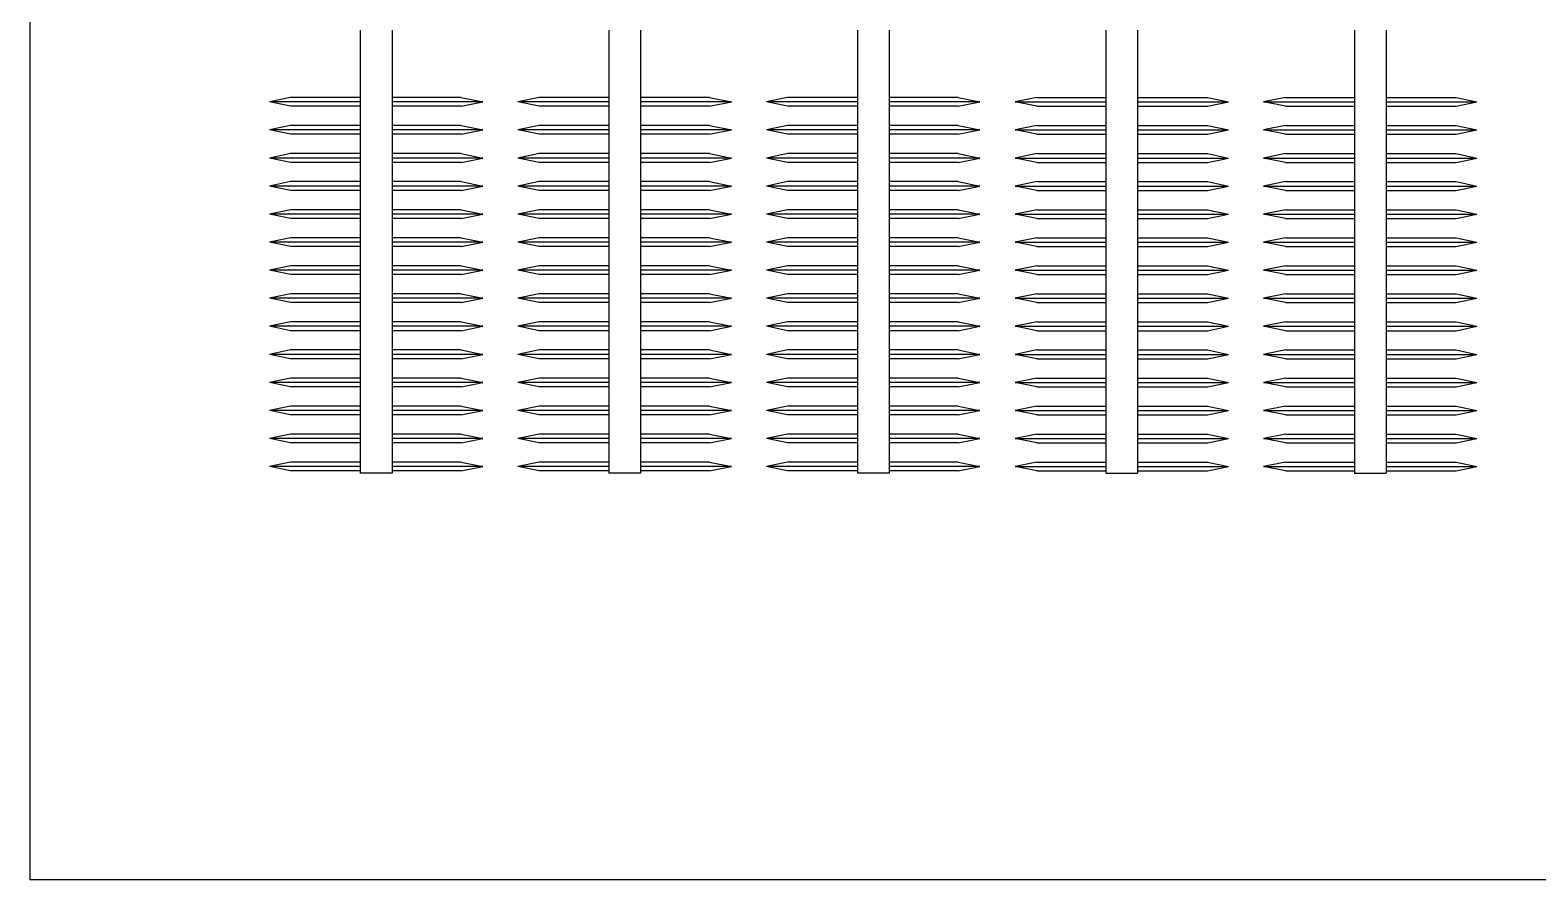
# Model space of a CAD drawing. Header units: millimetres. Extents: x 5537 to 25002, y 8409 to 18291.
# Drawn here: x 12480 to 14675, y 11845 to 13082 of the extents above; entities that cross this region are included whole.
import ezdxf

# ---------------------------------------------------------------- set-up
doc = ezdxf.new("R2010")
doc.units = ezdxf.units.MM

msp = doc.modelspace()

# ---------------------------------------------------------------- linework, layer by layer
at = {"color": 1}
for p, q in [((12961, 13082.4), (12961, 12437.2)), ((13007.3, 13082.4), (13007.3, 12437.2)), ((13322.9, 13082.4), (13322.9, 12437.2)), ((13369.1, 13082.4), (13369.1, 12437.2)), ((13684.7, 13082.4), (13684.7, 12437.2)), ((13731, 13082.4), (13731, 12437.2)), ((14046.5, 13082.4), (14046.5, 12437.2)), ((14092.8, 13082.4), (14092.8, 12437.2)), ((14408.4, 13082.4), (14408.4, 12437.2)), ((14454.7, 13082.4), (14454.7, 12437.2)), ((12859.3, 12984.3), (12828.8, 12977.9)), ((12961, 12977.9), (12828.8, 12977.9)), ((12859.3, 12971.5), (12828.8, 12977.9)), ((12961, 12984.3), (12859.3, 12984.3)), ((13107.8, 12984.3), (13007.3, 12984.3)), ((13139.5, 12977.9), (13007.3, 12977.9)), ((13107.8, 12984.3), (13139.5, 12977.9)), ((13107.8, 12971.5), (13139.5, 12977.9)), ((13221.2, 12984.3), (13190.6, 12977.9)), ((13322.9, 12977.9), (13190.6, 12977.9)), ((13221.2, 12971.5), (13190.6, 12977.9)), ((13322.9, 12984.3), (13221.2, 12984.3)), ((13469.6, 12984.3), (13369.1, 12984.3)), ((13501.4, 12977.9), (13369.1, 12977.9)), ((13469.6, 12984.3), (13501.4, 12977.9)), ((13469.6, 12971.5), (13501.4, 12977.9)), ((13583, 12984.3), (13552.5, 12977.9)), ((13684.7, 12977.9), (13552.5, 12977.9)), ((13583, 12971.5), (13552.5, 12977.9)), ((13684.7, 12984.3), (13583, 12984.3)), ((13831.5, 12984.3), (13731, 12984.3)), ((13863.2, 12977.9), (13731, 12977.9)), ((13831.5, 12984.3), (13863.2, 12977.9)), ((13831.5, 12971.5), (13863.2, 12977.9)), ((13946.1, 12984.3), (13914.3, 12977.9)), ((13914.3, 12977.9), (14046.5, 12977.9)), ((13946.1, 12971.5), (13914.3, 12977.9)), ((13946.1, 12984.3), (14046.5, 12984.3)), ((14092.8, 12984.3), (14194.5, 12984.3)), ((14092.8, 12977.9), (14225.1, 12977.9)), ((14194.5, 12984.3), (14225.1, 12977.9)), ((14194.5, 12971.5), (14225.1, 12977.9)), ((14307.9, 12984.3), (14276.1, 12977.9)), ((14276.1, 12977.9), (14408.4, 12977.9)), ((14307.9, 12971.5), (14276.1, 12977.9)), ((14307.9, 12984.3), (14408.4, 12984.3)), ((14454.7, 12984.3), (14556.4, 12984.3)), ((14454.7, 12977.9), (14586.9, 12977.9)), ((14556.4, 12984.3), (14586.9, 12977.9)), ((14556.4, 12971.5), (14586.9, 12977.9)), ((12961, 12971.5), (12859.3, 12971.5)), ((13107.8, 12971.5), (13007.3, 12971.5)), ((13322.9, 12971.5), (13221.2, 12971.5)), ((13469.6, 12971.5), (13369.1, 12971.5)), ((13684.7, 12971.5), (13583, 12971.5)), ((13831.5, 12971.5), (13731, 12971.5)), ((13946.1, 12971.5), (14046.5, 12971.5)), ((14092.8, 12971.5), (14194.5, 12971.5)), ((14307.9, 12971.5), (14408.4, 12971.5)), ((14454.7, 12971.5), (14556.4, 12971.5)), ((12859.3, 12943.5), (12828.8, 12937.1)), ((12961, 12937.1), (12828.8, 12937.1)), ((12859.3, 12930.7), (12828.8, 12937.1)), ((12961, 12943.5), (12859.3, 12943.5)), ((12961, 12930.7), (12859.3, 12930.7)), ((13107.8, 12943.5), (13007.3, 12943.5)), ((13139.5, 12937.1), (13007.3, 12937.1)), ((13107.8, 12930.7), (13007.3, 12930.7)), ((13107.8, 12943.5), (13139.5, 12937.1)), ((13107.8, 12930.7), (13139.5, 12937.1)), ((13221.2, 12943.5), (13190.6, 12937.1)), ((13322.9, 12937.1), (13190.6, 12937.1)), ((13221.2, 12930.7), (13190.6, 12937.1)), ((13322.9, 12943.5), (13221.2, 12943.5)), ((13322.9, 12930.7), (13221.2, 12930.7)), ((13469.6, 12943.5), (13369.1, 12943.5)), ((13501.4, 12937.1), (13369.1, 12937.1)), ((13469.6, 12930.7), (13369.1, 12930.7)), ((13469.6, 12943.5), (13501.4, 12937.1)), ((13469.6, 12930.7), (13501.4, 12937.1)), ((13583, 12943.5), (13552.5, 12937.1)), ((13684.7, 12937.1), (13552.5, 12937.1)), ((13583, 12930.7), (13552.5, 12937.1)), ((13684.7, 12943.5), (13583, 12943.5)), ((13684.7, 12930.7), (13583, 12930.7)), ((13831.5, 12943.5), (13731, 12943.5)), ((13863.2, 12937.1), (13731, 12937.1)), ((13831.5, 12930.7), (13731, 12930.7)), ((13831.5, 12943.5), (13863.2, 12937.1)), ((13831.5, 12930.7), (13863.2, 12937.1)), ((13946.1, 12943.5), (13914.3, 12937.1)), ((13914.3, 12937.1), (14046.5, 12937.1)), ((13946.1, 12930.7), (13914.3, 12937.1)), ((13946.1, 12943.5), (14046.5, 12943.5)), ((13946.1, 12930.7), (14046.5, 12930.7)), ((14092.8, 12943.5), (14194.5, 12943.5)), ((14092.8, 12937.1), (14225.1, 12937.1)), ((14092.8, 12930.7), (14194.5, 12930.7)), ((14194.5, 12943.5), (14225.1, 12937.1)), ((14194.5, 12930.7), (14225.1, 12937.1)), ((14307.9, 12943.5), (14276.1, 12937.1)), ((14276.1, 12937.1), (14408.4, 12937.1)), ((14307.9, 12930.7), (14276.1, 12937.1)), ((14307.9, 12943.5), (14408.4, 12943.5)), ((14307.9, 12930.7), (14408.4, 12930.7)), ((14454.7, 12943.5), (14556.4, 12943.5)), ((14454.7, 12937.1), (14586.9, 12937.1)), ((14454.7, 12930.7), (14556.4, 12930.7)), ((14556.4, 12943.5), (14586.9, 12937.1)), ((14556.4, 12930.7), (14586.9, 12937.1)), ((12859.3, 12902.6), (12828.8, 12896.2)), ((12961, 12896.2), (12828.8, 12896.2)), ((12859.3, 12889.8), (12828.8, 12896.2)), ((12961, 12902.6), (12859.3, 12902.6)), ((12961, 12889.8), (12859.3, 12889.8)), ((13107.8, 12902.6), (13007.3, 12902.6)), ((13139.5, 12896.2), (13007.3, 12896.2)), ((13107.8, 12889.8), (13007.3, 12889.8)), ((13107.8, 12902.6), (13139.5, 12896.2)), ((13107.8, 12889.8), (13139.5, 12896.2)), ((13221.2, 12902.6), (13190.6, 12896.2)), ((13322.9, 12896.2), (13190.6, 12896.2)), ((13221.2, 12889.8), (13190.6, 12896.2)), ((13322.9, 12902.6), (13221.2, 12902.6)), ((13322.9, 12889.8), (13221.2, 12889.8)), ((13469.6, 12902.6), (13369.1, 12902.6)), ((13501.4, 12896.2), (13369.1, 12896.2)), ((13469.6, 12889.8), (13369.1, 12889.8)), ((13469.6, 12902.6), (13501.4, 12896.2)), ((13469.6, 12889.8), (13501.4, 12896.2)), ((13583, 12902.6), (13552.5, 12896.2)), ((13684.7, 12896.2), (13552.5, 12896.2)), ((13583, 12889.8), (13552.5, 12896.2)), ((13684.7, 12902.6), (13583, 12902.6)), ((13684.7, 12889.8), (13583, 12889.8)), ((13831.5, 12902.6), (13731, 12902.6)), ((13863.2, 12896.2), (13731, 12896.2)), ((13831.5, 12889.8), (13731, 12889.8)), ((13831.5, 12902.6), (13863.2, 12896.2)), ((13831.5, 12889.8), (13863.2, 12896.2)), ((13946.1, 12902.6), (13914.3, 12896.2)), ((13914.3, 12896.2), (14046.5, 12896.2)), ((13946.1, 12889.8), (13914.3, 12896.2)), ((13946.1, 12902.6), (14046.5, 12902.6)), ((13946.1, 12889.8), (14046.5, 12889.8)), ((14092.8, 12902.6), (14194.5, 12902.6)), ((14092.8, 12896.2), (14225.1, 12896.2)), ((14092.8, 12889.8), (14194.5, 12889.8)), ((14194.5, 12902.6), (14225.1, 12896.2)), ((14194.5, 12889.8), (14225.1, 12896.2)), ((14307.9, 12902.6), (14276.1, 12896.2)), ((14276.1, 12896.2), (14408.4, 12896.2)), ((14307.9, 12889.8), (14276.1, 12896.2)), ((14307.9, 12902.6), (14408.4, 12902.6)), ((14307.9, 12889.8), (14408.4, 12889.8)), ((14454.7, 12902.6), (14556.4, 12902.6)), ((14454.7, 12896.2), (14586.9, 12896.2)), ((14454.7, 12889.8), (14556.4, 12889.8)), ((14556.4, 12902.6), (14586.9, 12896.2)), ((14556.4, 12889.8), (14586.9, 12896.2)), ((12859.3, 12861.8), (12828.8, 12855.4)), ((12961, 12855.4), (12828.8, 12855.4)), ((12859.3, 12849), (12828.8, 12855.4)), ((12961, 12861.8), (12859.3, 12861.8)), ((12961, 12849), (12859.3, 12849)), ((13107.8, 12861.8), (13007.3, 12861.8)), ((13139.5, 12855.4), (13007.3, 12855.4)), ((13107.8, 12849), (13007.3, 12849)), ((13107.8, 12861.8), (13139.5, 12855.4)), ((13107.8, 12849), (13139.5, 12855.4)), ((13221.2, 12861.8), (13190.6, 12855.4)), ((13322.9, 12855.4), (13190.6, 12855.4)), ((13221.2, 12849), (13190.6, 12855.4)), ((13322.9, 12861.8), (13221.2, 12861.8)), ((13322.9, 12849), (13221.2, 12849)), ((13469.6, 12861.8), (13369.1, 12861.8)), ((13501.4, 12855.4), (13369.1, 12855.4)), ((13469.6, 12849), (13369.1, 12849)), ((13469.6, 12861.8), (13501.4, 12855.4)), ((13469.6, 12849), (13501.4, 12855.4)), ((13583, 12861.8), (13552.5, 12855.4)), ((13684.7, 12855.4), (13552.5, 12855.4)), ((13583, 12849), (13552.5, 12855.4)), ((13684.7, 12861.8), (13583, 12861.8)), ((13684.7, 12849), (13583, 12849)), ((13831.5, 12861.8), (13731, 12861.8)), ((13863.2, 12855.4), (13731, 12855.4)), ((13831.5, 12849), (13731, 12849)), ((13831.5, 12861.8), (13863.2, 12855.4)), ((13831.5, 12849), (13863.2, 12855.4)), ((13946.1, 12861.8), (13914.3, 12855.4)), ((13914.3, 12855.4), (14046.5, 12855.4)), ((13946.1, 12849), (13914.3, 12855.4)), ((13946.1, 12861.8), (14046.5, 12861.8)), ((13946.1, 12849), (14046.5, 12849)), ((14092.8, 12861.8), (14194.5, 12861.8)), ((14092.8, 12855.4), (14225.1, 12855.4)), ((14092.8, 12849), (14194.5, 12849)), ((14194.5, 12861.8), (14225.1, 12855.4)), ((14194.5, 12849), (14225.1, 12855.4)), ((14307.9, 12861.8), (14276.1, 12855.4)), ((14276.1, 12855.4), (14408.4, 12855.4)), ((14307.9, 12849), (14276.1, 12855.4)), ((14307.9, 12861.8), (14408.4, 12861.8)), ((14307.9, 12849), (14408.4, 12849)), ((14454.7, 12861.8), (14556.4, 12861.8)), ((14454.7, 12855.4), (14586.9, 12855.4)), ((14454.7, 12849), (14556.4, 12849)), ((14556.4, 12861.8), (14586.9, 12855.4)), ((14556.4, 12849), (14586.9, 12855.4)), ((12859.3, 12820.9), (12828.8, 12814.5)), ((12961, 12820.9), (12859.3, 12820.9)), ((13107.8, 12820.9), (13007.3, 12820.9)), ((13107.8, 12820.9), (13139.5, 12814.5)), ((13221.2, 12820.9), (13190.6, 12814.5)), ((13322.9, 12820.9), (13221.2, 12820.9)), ((13469.6, 12820.9), (13369.1, 12820.9)), ((13469.6, 12820.9), (13501.4, 12814.5)), ((13583, 12820.9), (13552.5, 12814.5)), ((13684.7, 12820.9), (13583, 12820.9)), ((13831.5, 12820.9), (13731, 12820.9)), ((13831.5, 12820.9), (13863.2, 12814.5)), ((13946.1, 12820.9), (13914.3, 12814.5)), ((13946.1, 12820.9), (14046.5, 12820.9)), ((14092.8, 12820.9), (14194.5, 12820.9)), ((14194.5, 12820.9), (14225.1, 12814.5)), ((14307.9, 12820.9), (14276.1, 12814.5)), ((14307.9, 12820.9), (14408.4, 12820.9)), ((14454.7, 12820.9), (14556.4, 12820.9)), ((14556.4, 12820.9), (14586.9, 12814.5)), ((12961, 12814.5), (12828.8, 12814.5)), ((12859.3, 12808.1), (12828.8, 12814.5)), ((12961, 12808.1), (12859.3, 12808.1)), ((13139.5, 12814.5), (13007.3, 12814.5)), ((13107.8, 12808.1), (13007.3, 12808.1)), ((13107.8, 12808.1), (13139.5, 12814.5)), ((13322.9, 12814.5), (13190.6, 12814.5)), ((13221.2, 12808.1), (13190.6, 12814.5)), ((13322.9, 12808.1), (13221.2, 12808.1)), ((13501.4, 12814.5), (13369.1, 12814.5)), ((13469.6, 12808.1), (13369.1, 12808.1)), ((13469.6, 12808.1), (13501.4, 12814.5)), ((13684.7, 12814.5), (13552.5, 12814.5)), ((13583, 12808.1), (13552.5, 12814.5)), ((13684.7, 12808.1), (13583, 12808.1)), ((13863.2, 12814.5), (13731, 12814.5)), ((13831.5, 12808.1), (13731, 12808.1)), ((13831.5, 12808.1), (13863.2, 12814.5)), ((13914.3, 12814.5), (14046.5, 12814.5)), ((13946.1, 12808.1), (13914.3, 12814.5)), ((13946.1, 12808.1), (14046.5, 12808.1)), ((14092.8, 12814.5), (14225.1, 12814.5)), ((14092.8, 12808.1), (14194.5, 12808.1)), ((14194.5, 12808.1), (14225.1, 12814.5)), ((14276.1, 12814.5), (14408.4, 12814.5)), ((14307.9, 12808.1), (14276.1, 12814.5)), ((14307.9, 12808.1), (14408.4, 12808.1)), ((14454.7, 12814.5), (14586.9, 12814.5)), ((14454.7, 12808.1), (14556.4, 12808.1)), ((14556.4, 12808.1), (14586.9, 12814.5)), ((12859.3, 12780.1), (12828.8, 12773.7)), ((12961, 12780.1), (12859.3, 12780.1)), ((13107.8, 12780.1), (13007.3, 12780.1)), ((13107.8, 12780.1), (13139.5, 12773.7)), ((13221.2, 12780.1), (13190.6, 12773.7)), ((13322.9, 12780.1), (13221.2, 12780.1)), ((13469.6, 12780.1), (13369.1, 12780.1)), ((13469.6, 12780.1), (13501.4, 12773.7)), ((13583, 12780.1), (13552.5, 12773.7)), ((13684.7, 12780.1), (13583, 12780.1)), ((13831.5, 12780.1), (13731, 12780.1)), ((13831.5, 12780.1), (13863.2, 12773.7)), ((13946.1, 12780.1), (13914.3, 12773.7)), ((13946.1, 12780.1), (14046.5, 12780.1)), ((14092.8, 12780.1), (14194.5, 12780.1)), ((14194.5, 12780.1), (14225.1, 12773.7)), ((14307.9, 12780.1), (14276.1, 12773.7)), ((14307.9, 12780.1), (14408.4, 12780.1)), ((14454.7, 12780.1), (14556.4, 12780.1)), ((14556.4, 12780.1), (14586.9, 12773.7)), ((12961, 12773.7), (12828.8, 12773.7)), ((12859.3, 12767.3), (12828.8, 12773.7)), ((12961, 12767.3), (12859.3, 12767.3)), ((13139.5, 12773.7), (13007.3, 12773.7)), ((13107.8, 12767.3), (13007.3, 12767.3)), ((13107.8, 12767.3), (13139.5, 12773.7)), ((13322.9, 12773.7), (13190.6, 12773.7)), ((13221.2, 12767.3), (13190.6, 12773.7)), ((13322.9, 12767.3), (13221.2, 12767.3)), ((13501.4, 12773.7), (13369.1, 12773.7)), ((13469.6, 12767.3), (13369.1, 12767.3)), ((13469.6, 12767.3), (13501.4, 12773.7)), ((13684.7, 12773.7), (13552.5, 12773.7)), ((13583, 12767.3), (13552.5, 12773.7)), ((13684.7, 12767.3), (13583, 12767.3)), ((13863.2, 12773.7), (13731, 12773.7)), ((13831.5, 12767.3), (13731, 12767.3)), ((13831.5, 12767.3), (13863.2, 12773.7)), ((13914.3, 12773.7), (14046.5, 12773.7)), ((13946.1, 12767.3), (13914.3, 12773.7)), ((13946.1, 12767.3), (14046.5, 12767.3)), ((14092.8, 12773.7), (14225.1, 12773.7)), ((14092.8, 12767.3), (14194.5, 12767.3)), ((14194.5, 12767.3), (14225.1, 12773.7)), ((14276.1, 12773.7), (14408.4, 12773.7)), ((14307.9, 12767.3), (14276.1, 12773.7)), ((14307.9, 12767.3), (14408.4, 12767.3)), ((14454.7, 12773.7), (14586.9, 12773.7)), ((14454.7, 12767.3), (14556.4, 12767.3)), ((14556.4, 12767.3), (14586.9, 12773.7)), ((12859.3, 12739.2), (12828.8, 12732.8)), ((12961, 12732.8), (12828.8, 12732.8)), ((12859.3, 12726.4), (12828.8, 12732.8)), ((12961, 12739.2), (12859.3, 12739.2)), ((13107.8, 12739.2), (13007.3, 12739.2)), ((13139.5, 12732.8), (13007.3, 12732.8)), ((13107.8, 12739.2), (13139.5, 12732.8)), ((13107.8, 12726.4), (13139.5, 12732.8)), ((13221.2, 12739.2), (13190.6, 12732.8)), ((13322.9, 12732.8), (13190.6, 12732.8)), ((13221.2, 12726.4), (13190.6, 12732.8)), ((13322.9, 12739.2), (13221.2, 12739.2)), ((13469.6, 12739.2), (13369.1, 12739.2)), ((13501.4, 12732.8), (13369.1, 12732.8)), ((13469.6, 12739.2), (13501.4, 12732.8)), ((13469.6, 12726.4), (13501.4, 12732.8)), ((13583, 12739.2), (13552.5, 12732.8)), ((13684.7, 12732.8), (13552.5, 12732.8)), ((13583, 12726.4), (13552.5, 12732.8)), ((13684.7, 12739.2), (13583, 12739.2)), ((13831.5, 12739.2), (13731, 12739.2)), ((13863.2, 12732.8), (13731, 12732.8)), ((13831.5, 12739.2), (13863.2, 12732.8)), ((13831.5, 12726.4), (13863.2, 12732.8)), ((13946.1, 12739.2), (13914.3, 12732.8)), ((13914.3, 12732.8), (14046.5, 12732.8)), ((13946.1, 12726.4), (13914.3, 12732.8)), ((13946.1, 12739.2), (14046.5, 12739.2)), ((14092.8, 12739.2), (14194.5, 12739.2)), ((14092.8, 12732.8), (14225.1, 12732.8)), ((14194.5, 12739.2), (14225.1, 12732.8)), ((14194.5, 12726.4), (14225.1, 12732.8)), ((14307.9, 12739.2), (14276.1, 12732.8)), ((14276.1, 12732.8), (14408.4, 12732.8)), ((14307.9, 12726.4), (14276.1, 12732.8)), ((14307.9, 12739.2), (14408.4, 12739.2)), ((14454.7, 12739.2), (14556.4, 12739.2)), ((14454.7, 12732.8), (14586.9, 12732.8)), ((14556.4, 12739.2), (14586.9, 12732.8)), ((14556.4, 12726.4), (14586.9, 12732.8)), ((12961, 12726.4), (12859.3, 12726.4)), ((13107.8, 12726.4), (13007.3, 12726.4)), ((13322.9, 12726.4), (13221.2, 12726.4)), ((13469.6, 12726.4), (13369.1, 12726.4)), ((13684.7, 12726.4), (13583, 12726.4)), ((13831.5, 12726.4), (13731, 12726.4)), ((13946.1, 12726.4), (14046.5, 12726.4)), ((14092.8, 12726.4), (14194.5, 12726.4)), ((14307.9, 12726.4), (14408.4, 12726.4)), ((14454.7, 12726.4), (14556.4, 12726.4)), ((12859.3, 12698.4), (12828.8, 12692)), ((12961, 12692), (12828.8, 12692)), ((12859.3, 12685.6), (12828.8, 12692)), ((12961, 12698.4), (12859.3, 12698.4)), ((13107.8, 12698.4), (13007.3, 12698.4)), ((13139.5, 12692), (13007.3, 12692)), ((13107.8, 12698.4), (13139.5, 12692)), ((13107.8, 12685.6), (13139.5, 12692)), ((13221.2, 12698.4), (13190.6, 12692)), ((13322.9, 12692), (13190.6, 12692)), ((13221.2, 12685.6), (13190.6, 12692)), ((13322.9, 12698.4), (13221.2, 12698.4)), ((13469.6, 12698.4), (13369.1, 12698.4)), ((13501.4, 12692), (13369.1, 12692)), ((13469.6, 12698.4), (13501.4, 12692)), ((13469.6, 12685.6), (13501.4, 12692)), ((13583, 12698.4), (13552.5, 12692)), ((13684.7, 12692), (13552.5, 12692)), ((13583, 12685.6), (13552.5, 12692)), ((13684.7, 12698.4), (13583, 12698.4)), ((13831.5, 12698.4), (13731, 12698.4)), ((13863.2, 12692), (13731, 12692)), ((13831.5, 12698.4), (13863.2, 12692)), ((13831.5, 12685.6), (13863.2, 12692)), ((13946.1, 12698.4), (13914.3, 12692)), ((13914.3, 12692), (14046.5, 12692)), ((13946.1, 12685.6), (13914.3, 12692)), ((13946.1, 12698.4), (14046.5, 12698.4)), ((14092.8, 12698.4), (14194.5, 12698.4)), ((14092.8, 12692), (14225.1, 12692)), ((14194.5, 12698.4), (14225.1, 12692)), ((14194.5, 12685.6), (14225.1, 12692)), ((14307.9, 12698.4), (14276.1, 12692)), ((14276.1, 12692), (14408.4, 12692)), ((14307.9, 12685.6), (14276.1, 12692)), ((14307.9, 12698.4), (14408.4, 12698.4)), ((14454.7, 12698.4), (14556.4, 12698.4)), ((14454.7, 12692), (14586.9, 12692)), ((14556.4, 12698.4), (14586.9, 12692)), ((14556.4, 12685.6), (14586.9, 12692)), ((12961, 12685.6), (12859.3, 12685.6)), ((13107.8, 12685.6), (13007.3, 12685.6)), ((13322.9, 12685.6), (13221.2, 12685.6)), ((13469.6, 12685.6), (13369.1, 12685.6)), ((13684.7, 12685.6), (13583, 12685.6)), ((13831.5, 12685.6), (13731, 12685.6)), ((13946.1, 12685.6), (14046.5, 12685.6)), ((14092.8, 12685.6), (14194.5, 12685.6)), ((14307.9, 12685.6), (14408.4, 12685.6)), ((14454.7, 12685.6), (14556.4, 12685.6)), ((12859.3, 12657.5), (12828.8, 12651.1)), ((12961, 12651.1), (12828.8, 12651.1)), ((12859.3, 12644.7), (12828.8, 12651.1)), ((12961, 12657.5), (12859.3, 12657.5)), ((12961, 12644.7), (12859.3, 12644.7)), ((13107.8, 12657.5), (13007.3, 12657.5)), ((13139.5, 12651.1), (13007.3, 12651.1)), ((13107.8, 12644.7), (13007.3, 12644.7)), ((13107.8, 12657.5), (13139.5, 12651.1)), ((13107.8, 12644.7), (13139.5, 12651.1)), ((13221.2, 12657.5), (13190.6, 12651.1)), ((13322.9, 12651.1), (13190.6, 12651.1)), ((13221.2, 12644.7), (13190.6, 12651.1)), ((13322.9, 12657.5), (13221.2, 12657.5)), ((13322.9, 12644.7), (13221.2, 12644.7)), ((13469.6, 12657.5), (13369.1, 12657.5)), ((13501.4, 12651.1), (13369.1, 12651.1)), ((13469.6, 12644.7), (13369.1, 12644.7)), ((13469.6, 12657.5), (13501.4, 12651.1)), ((13469.6, 12644.7), (13501.4, 12651.1)), ((13583, 12657.5), (13552.5, 12651.1)), ((13684.7, 12651.1), (13552.5, 12651.1)), ((13583, 12644.7), (13552.5, 12651.1)), ((13684.7, 12657.5), (13583, 12657.5)), ((13684.7, 12644.7), (13583, 12644.7)), ((13831.5, 12657.5), (13731, 12657.5)), ((13863.2, 12651.1), (13731, 12651.1)), ((13831.5, 12644.7), (13731, 12644.7)), ((13831.5, 12657.5), (13863.2, 12651.1)), ((13831.5, 12644.7), (13863.2, 12651.1)), ((13946.1, 12657.5), (13914.3, 12651.1)), ((13914.3, 12651.1), (14046.5, 12651.1)), ((13946.1, 12644.7), (13914.3, 12651.1)), ((13946.1, 12657.5), (14046.5, 12657.5)), ((13946.1, 12644.7), (14046.5, 12644.7)), ((14092.8, 12657.5), (14194.5, 12657.5)), ((14092.8, 12651.1), (14225.1, 12651.1)), ((14092.8, 12644.7), (14194.5, 12644.7)), ((14194.5, 12657.5), (14225.1, 12651.1)), ((14194.5, 12644.7), (14225.1, 12651.1)), ((14307.9, 12657.5), (14276.1, 12651.1)), ((14276.1, 12651.1), (14408.4, 12651.1)), ((14307.9, 12644.7), (14276.1, 12651.1)), ((14307.9, 12657.5), (14408.4, 12657.5)), ((14307.9, 12644.7), (14408.4, 12644.7)), ((14454.7, 12657.5), (14556.4, 12657.5)), ((14454.7, 12651.1), (14586.9, 12651.1)), ((14454.7, 12644.7), (14556.4, 12644.7)), ((14556.4, 12657.5), (14586.9, 12651.1)), ((14556.4, 12644.7), (14586.9, 12651.1)), ((12859.3, 12616.7), (12828.8, 12610.3)), ((12961, 12610.3), (12828.8, 12610.3)), ((12859.3, 12603.9), (12828.8, 12610.3)), ((12961, 12616.7), (12859.3, 12616.7)), ((12961, 12603.9), (12859.3, 12603.9)), ((13107.8, 12616.7), (13007.3, 12616.7)), ((13139.5, 12610.3), (13007.3, 12610.3)), ((13107.8, 12603.9), (13007.3, 12603.9)), ((13107.8, 12616.7), (13139.5, 12610.3)), ((13107.8, 12603.9), (13139.5, 12610.3)), ((13221.2, 12616.7), (13190.6, 12610.3)), ((13322.9, 12610.3), (13190.6, 12610.3)), ((13221.2, 12603.9), (13190.6, 12610.3)), ((13322.9, 12616.7), (13221.2, 12616.7)), ((13322.9, 12603.9), (13221.2, 12603.9)), ((13469.6, 12616.7), (13369.1, 12616.7)), ((13501.4, 12610.3), (13369.1, 12610.3)), ((13469.6, 12603.9), (13369.1, 12603.9)), ((13469.6, 12616.7), (13501.4, 12610.3)), ((13469.6, 12603.9), (13501.4, 12610.3)), ((13583, 12616.7), (13552.5, 12610.3)), ((13684.7, 12610.3), (13552.5, 12610.3)), ((13583, 12603.9), (13552.5, 12610.3)), ((13684.7, 12616.7), (13583, 12616.7)), ((13684.7, 12603.9), (13583, 12603.9)), ((13831.5, 12616.7), (13731, 12616.7)), ((13863.2, 12610.3), (13731, 12610.3)), ((13831.5, 12603.9), (13731, 12603.9)), ((13831.5, 12616.7), (13863.2, 12610.3)), ((13831.5, 12603.9), (13863.2, 12610.3)), ((13946.1, 12616.7), (13914.3, 12610.3)), ((13914.3, 12610.3), (14046.5, 12610.3)), ((13946.1, 12603.9), (13914.3, 12610.3)), ((13946.1, 12616.7), (14046.5, 12616.7)), ((13946.1, 12603.9), (14046.5, 12603.9)), ((14092.8, 12616.7), (14194.5, 12616.7)), ((14092.8, 12610.3), (14225.1, 12610.3)), ((14092.8, 12603.9), (14194.5, 12603.9)), ((14194.5, 12616.7), (14225.1, 12610.3)), ((14194.5, 12603.9), (14225.1, 12610.3)), ((14307.9, 12616.7), (14276.1, 12610.3)), ((14276.1, 12610.3), (14408.4, 12610.3)), ((14307.9, 12603.9), (14276.1, 12610.3)), ((14307.9, 12616.7), (14408.4, 12616.7)), ((14307.9, 12603.9), (14408.4, 12603.9)), ((14454.7, 12616.7), (14556.4, 12616.7)), ((14454.7, 12610.3), (14586.9, 12610.3)), ((14454.7, 12603.9), (14556.4, 12603.9)), ((14556.4, 12616.7), (14586.9, 12610.3)), ((14556.4, 12603.9), (14586.9, 12610.3)), ((12859.3, 12575.8), (12828.8, 12569.4)), ((12961, 12569.4), (12828.8, 12569.4)), ((12859.3, 12563), (12828.8, 12569.4)), ((12961, 12575.8), (12859.3, 12575.8)), ((12961, 12563), (12859.3, 12563)), ((13107.8, 12575.8), (13007.3, 12575.8)), ((13139.5, 12569.4), (13007.3, 12569.4)), ((13107.8, 12563), (13007.3, 12563)), ((13107.8, 12575.8), (13139.5, 12569.4)), ((13107.8, 12563), (13139.5, 12569.4)), ((13221.2, 12575.8), (13190.6, 12569.4)), ((13322.9, 12569.4), (13190.6, 12569.4)), ((13221.2, 12563), (13190.6, 12569.4)), ((13322.9, 12575.8), (13221.2, 12575.8)), ((13322.9, 12563), (13221.2, 12563)), ((13469.6, 12575.8), (13369.1, 12575.8)), ((13501.4, 12569.4), (13369.1, 12569.4)), ((13469.6, 12563), (13369.1, 12563)), ((13469.6, 12575.8), (13501.4, 12569.4)), ((13469.6, 12563), (13501.4, 12569.4)), ((13583, 12575.8), (13552.5, 12569.4)), ((13684.7, 12569.4), (13552.5, 12569.4)), ((13583, 12563), (13552.5, 12569.4)), ((13684.7, 12575.8), (13583, 12575.8)), ((13684.7, 12563), (13583, 12563)), ((13831.5, 12575.8), (13731, 12575.8)), ((13863.2, 12569.4), (13731, 12569.4)), ((13831.5, 12563), (13731, 12563)), ((13831.5, 12575.8), (13863.2, 12569.4)), ((13831.5, 12563), (13863.2, 12569.4)), ((13946.1, 12575.8), (13914.3, 12569.4)), ((13914.3, 12569.4), (14046.5, 12569.4)), ((13946.1, 12563), (13914.3, 12569.4)), ((13946.1, 12575.8), (14046.5, 12575.8)), ((13946.1, 12563), (14046.5, 12563)), ((14092.8, 12575.8), (14194.5, 12575.8)), ((14092.8, 12569.4), (14225.1, 12569.4)), ((14092.8, 12563), (14194.5, 12563)), ((14194.5, 12575.8), (14225.1, 12569.4)), ((14194.5, 12563), (14225.1, 12569.4)), ((14307.9, 12575.8), (14276.1, 12569.4)), ((14276.1, 12569.4), (14408.4, 12569.4)), ((14307.9, 12563), (14276.1, 12569.4)), ((14307.9, 12575.8), (14408.4, 12575.8)), ((14307.9, 12563), (14408.4, 12563)), ((14454.7, 12575.8), (14556.4, 12575.8)), ((14454.7, 12569.4), (14586.9, 12569.4)), ((14454.7, 12563), (14556.4, 12563)), ((14556.4, 12575.8), (14586.9, 12569.4)), ((14556.4, 12563), (14586.9, 12569.4)), ((12859.3, 12535), (12828.8, 12528.6)), ((12961, 12535), (12859.3, 12535)), ((13107.8, 12535), (13007.3, 12535)), ((13107.8, 12535), (13139.5, 12528.6)), ((13221.2, 12535), (13190.6, 12528.6)), ((13322.9, 12535), (13221.2, 12535)), ((13469.6, 12535), (13369.1, 12535)), ((13469.6, 12535), (13501.4, 12528.6)), ((13583, 12535), (13552.5, 12528.6)), ((13684.7, 12535), (13583, 12535)), ((13831.5, 12535), (13731, 12535)), ((13831.5, 12535), (13863.2, 12528.6)), ((13946.1, 12535), (13914.3, 12528.6)), ((13946.1, 12535), (14046.5, 12535)), ((14092.8, 12535), (14194.5, 12535)), ((14194.5, 12535), (14225.1, 12528.6)), ((14307.9, 12535), (14276.1, 12528.6)), ((14307.9, 12535), (14408.4, 12535)), ((14454.7, 12535), (14556.4, 12535)), ((14556.4, 12535), (14586.9, 12528.6)), ((12961, 12528.6), (12828.8, 12528.6)), ((12859.3, 12522.2), (12828.8, 12528.6)), ((12961, 12522.2), (12859.3, 12522.2)), ((13139.5, 12528.6), (13007.3, 12528.6)), ((13107.8, 12522.2), (13007.3, 12522.2)), ((13107.8, 12522.2), (13139.5, 12528.6)), ((13322.9, 12528.6), (13190.6, 12528.6)), ((13221.2, 12522.2), (13190.6, 12528.6)), ((13322.9, 12522.2), (13221.2, 12522.2)), ((13501.4, 12528.6), (13369.1, 12528.6)), ((13469.6, 12522.2), (13369.1, 12522.2)), ((13469.6, 12522.2), (13501.4, 12528.6)), ((13684.7, 12528.6), (13552.5, 12528.6)), ((13583, 12522.2), (13552.5, 12528.6)), ((13684.7, 12522.2), (13583, 12522.2)), ((13863.2, 12528.6), (13731, 12528.6)), ((13831.5, 12522.2), (13731, 12522.2)), ((13831.5, 12522.2), (13863.2, 12528.6)), ((13914.3, 12528.6), (14046.5, 12528.6)), ((13946.1, 12522.2), (13914.3, 12528.6)), ((13946.1, 12522.2), (14046.5, 12522.2)), ((14092.8, 12528.6), (14225.1, 12528.6)), ((14092.8, 12522.2), (14194.5, 12522.2)), ((14194.5, 12522.2), (14225.1, 12528.6)), ((14276.1, 12528.6), (14408.4, 12528.6)), ((14307.9, 12522.2), (14276.1, 12528.6)), ((14307.9, 12522.2), (14408.4, 12522.2)), ((14454.7, 12528.6), (14586.9, 12528.6)), ((14454.7, 12522.2), (14556.4, 12522.2)), ((14556.4, 12522.2), (14586.9, 12528.6)), ((12859.3, 12494.1), (12828.8, 12487.7)), ((12961, 12494.1), (12859.3, 12494.1)), ((13107.8, 12494.1), (13007.3, 12494.1)), ((13107.8, 12494.1), (13139.5, 12487.7)), ((13221.2, 12494.1), (13190.6, 12487.7)), ((13322.9, 12494.1), (13221.2, 12494.1)), ((13469.6, 12494.1), (13369.1, 12494.1)), ((13469.6, 12494.1), (13501.4, 12487.7)), ((13583, 12494.1), (13552.5, 12487.7)), ((13684.7, 12494.1), (13583, 12494.1)), ((13831.5, 12494.1), (13731, 12494.1)), ((13831.5, 12494.1), (13863.2, 12487.7)), ((13946.1, 12494.1), (13914.3, 12487.7)), ((13946.1, 12494.1), (14046.5, 12494.1)), ((14092.8, 12494.1), (14194.5, 12494.1)), ((14194.5, 12494.1), (14225.1, 12487.7)), ((14307.9, 12494.1), (14276.1, 12487.7)), ((14307.9, 12494.1), (14408.4, 12494.1)), ((14454.7, 12494.1), (14556.4, 12494.1)), ((14556.4, 12494.1), (14586.9, 12487.7)), ((12961, 12487.7), (12828.8, 12487.7)), ((12859.3, 12481.3), (12828.8, 12487.7)), ((12961, 12481.3), (12859.3, 12481.3)), ((13139.5, 12487.7), (13007.3, 12487.7)), ((13107.8, 12481.3), (13007.3, 12481.3)), ((13107.8, 12481.3), (13139.5, 12487.7)), ((13322.9, 12487.7), (13190.6, 12487.7)), ((13221.2, 12481.3), (13190.6, 12487.7)), ((13322.9, 12481.3), (13221.2, 12481.3)), ((13501.4, 12487.7), (13369.1, 12487.7)), ((13469.6, 12481.3), (13369.1, 12481.3)), ((13469.6, 12481.3), (13501.4, 12487.7)), ((13684.7, 12487.7), (13552.5, 12487.7)), ((13583, 12481.3), (13552.5, 12487.7)), ((13684.7, 12481.3), (13583, 12481.3)), ((13863.2, 12487.7), (13731, 12487.7)), ((13831.5, 12481.3), (13731, 12481.3)), ((13831.5, 12481.3), (13863.2, 12487.7)), ((13914.3, 12487.7), (14046.5, 12487.7)), ((13946.1, 12481.3), (13914.3, 12487.7)), ((13946.1, 12481.3), (14046.5, 12481.3)), ((14092.8, 12487.7), (14225.1, 12487.7)), ((14092.8, 12481.3), (14194.5, 12481.3)), ((14194.5, 12481.3), (14225.1, 12487.7)), ((14276.1, 12487.7), (14408.4, 12487.7)), ((14307.9, 12481.3), (14276.1, 12487.7)), ((14307.9, 12481.3), (14408.4, 12481.3)), ((14454.7, 12487.7), (14586.9, 12487.7)), ((14454.7, 12481.3), (14556.4, 12481.3)), ((14556.4, 12481.3), (14586.9, 12487.7)), ((12859.3, 12453.3), (12828.8, 12446.9)), ((12961, 12446.9), (12828.8, 12446.9)), ((12859.3, 12440.5), (12828.8, 12446.9)), ((12961, 12453.3), (12859.3, 12453.3)), ((13107.8, 12453.3), (13007.3, 12453.3)), ((13139.5, 12446.9), (13007.3, 12446.9)), ((13107.8, 12453.3), (13139.5, 12446.9)), ((13107.8, 12440.5), (13139.5, 12446.9)), ((13221.2, 12453.3), (13190.6, 12446.9)), ((13322.9, 12446.9), (13190.6, 12446.9)), ((13221.2, 12440.5), (13190.6, 12446.9)), ((13322.9, 12453.3), (13221.2, 12453.3)), ((13469.6, 12453.3), (13369.1, 12453.3)), ((13501.4, 12446.9), (13369.1, 12446.9)), ((13469.6, 12453.3), (13501.4, 12446.9)), ((13469.6, 12440.5), (13501.4, 12446.9)), ((13583, 12453.3), (13552.5, 12446.9)), ((13684.7, 12446.9), (13552.5, 12446.9)), ((13583, 12440.5), (13552.5, 12446.9)), ((13684.7, 12453.3), (13583, 12453.3)), ((13831.5, 12453.3), (13731, 12453.3)), ((13863.2, 12446.9), (13731, 12446.9)), ((13831.5, 12453.3), (13863.2, 12446.9)), ((13831.5, 12440.5), (13863.2, 12446.9)), ((13946.1, 12453.3), (13914.3, 12446.9)), ((13914.3, 12446.9), (14046.5, 12446.9)), ((13946.1, 12440.5), (13914.3, 12446.9)), ((13946.1, 12453.3), (14046.5, 12453.3)), ((14092.8, 12453.3), (14194.5, 12453.3)), ((14092.8, 12446.9), (14225.1, 12446.9)), ((14194.5, 12453.3), (14225.1, 12446.9)), ((14194.5, 12440.5), (14225.1, 12446.9)), ((14307.9, 12453.3), (14276.1, 12446.9)), ((14276.1, 12446.9), (14408.4, 12446.9)), ((14307.9, 12440.5), (14276.1, 12446.9)), ((14307.9, 12453.3), (14408.4, 12453.3)), ((14454.7, 12453.3), (14556.4, 12453.3)), ((14454.7, 12446.9), (14586.9, 12446.9)), ((14556.4, 12453.3), (14586.9, 12446.9)), ((14556.4, 12440.5), (14586.9, 12446.9)), ((12961, 12440.5), (12859.3, 12440.5)), ((13007.3, 12437.2), (12961, 12437.2)), ((13107.8, 12440.5), (13007.3, 12440.5)), ((13322.9, 12440.5), (13221.2, 12440.5)), ((13369.1, 12437.2), (13322.9, 12437.2)), ((13469.6, 12440.5), (13369.1, 12440.5)), ((13684.7, 12440.5), (13583, 12440.5)), ((13731, 12437.2), (13684.7, 12437.2)), ((13831.5, 12440.5), (13731, 12440.5)), ((13946.1, 12440.5), (14046.5, 12440.5)), ((14046.5, 12437.2), (14092.8, 12437.2)), ((14092.8, 12440.5), (14194.5, 12440.5)), ((14307.9, 12440.5), (14408.4, 12440.5)), ((14408.4, 12437.2), (14454.7, 12437.2)), ((14454.7, 12440.5), (14556.4, 12440.5))]:
    msp.add_line(p, q, dxfattribs=at)
msp.add_lwpolyline([(12480.3, 14830.5), (19036.3, 14830.5), (19036.3, 11845.1), (12480.3, 11845.1)], close=True, dxfattribs=at)

doc.saveas('drawing.dxf')
